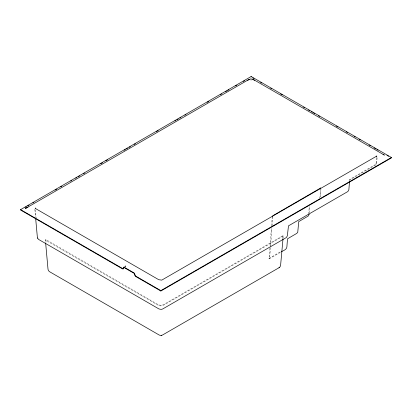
<?xml version="1.0" encoding="UTF-8"?>
<svg xmlns="http://www.w3.org/2000/svg" width="412" height="412" viewBox="0 0 412 412"><rect width="100%" height="100%" fill="white"/><g stroke="black" fill="none" stroke-linecap="round" stroke-linejoin="round"><path stroke-width="0.31" stroke-dasharray="2.06 1.54" d="M308.748 214.122L309.201 206.659M309.33 212.994L309.747 206.077M320.454 189.226L319.99 196.926L319.31 198.306L319.511 198.115M320.49 197.06L320.958 189.36M269.896 248.204L269.191 257.696L268.717 258.628L280.608 251.686M270.087 245.64L271.384 228.325M271.575 225.755L272.25 216.779M270.452 247.591L269.68 257.85C269.278 258.999 269.252 258.762 269.345 258.731M270.499 246.948L271.894 228.346M272.085 225.781L272.713 217.443M282.519 238.538L282.807 235.37L282.235 236.086L163.126 304.865L160.85 305.405L158.574 304.865L45.763 239.501L46.118 242.647M283.034 238.502L283.327 235.314L282.508 236.519L163.353 305.318L160.85 305.915L158.347 305.318L46.118 240.52L45.341 239.635L45.624 242.792M376.614 157.621L376.094 163.327L375.322 164.584L349.484 179.56M377.119 157.765L376.537 163.688L375.626 164.991L349.963 179.838L349.582 180.435M349.072 180.394L349.556 179.493M375.883 163.94L376.048 163.543M376.326 164.187L376.537 163.688M268.892 258.463L268.99 258.391M269.201 258.87L280.855 252.129M250.383 79.954L251.917 79.954M45.83 239.563L45.933 239.805M35.391 209.806L36.132 217.969M34.829 209.322L35.571 217.485"/><path stroke-width="0.62" d="M349.484 181.682L348.866 189.783L347.877 191.523L288.482 225.848L287.355 235.824L286.366 237.549L162.719 308.964L161.241 309.412L158.981 308.964L38.388 239.31L37.394 237.585L35.684 218.741M282.977 239.135L280.603 265.282L280.088 266.734L279.3 267.573L162.513 335.023L160.963 335.481L159.279 335.074L49.286 271.544L48.353 270.421L48.019 269.278L45.681 243.42M376.671 157.013L376.764 155.947M272.25 216.779L272.883 215.697L320.536 188.063L320.284 188.299M320.531 187.944L320.412 188.181M309.252 214.25L308.269 216.006L298.731 221.62L297.737 232.383L296.676 233.439L287.494 238.811L286.876 247.03C286.639 249.816 283.235 250.455 281.401 251.814M124.851 266.935L125.464 265.946L125.14 266.296M376.697 156.107L161.767 280.124L158.754 279.707L35.896 208.771L35.2 207.993L35.303 208.24M278.965 267.79L279.3 267.573M20.6 209.626L251.15 76.519L391.4 157.492L391.4 157.909L160.85 291.016L135.924 276.627A1.864 1.076 60 0 1 134.631 274.66L134.59 274.176A0.85 0.489 60 0 0 134.003 273.295L124.3 267.692A0.85 0.489 60 0 0 123.698 268.006L123.693 268.119A1.869 1.076 60 0 1 122.374 268.804L20.6 210.043L20.6 209.626L122.374 268.387A1.36 0.783 60 0 0 123.332 267.888L123.337 267.774A1.36 0.783 60 0 1 124.3 267.28L134.003 272.883A1.36 0.788 60 0 1 134.6 273.47L134.966 274.603A1.354 0.783 60 0 0 135.115 275.221L135.327 275.623A1.354 0.783 60 0 0 135.924 276.21L160.85 290.599L391.4 157.492M25.055 207.473L26.167 206.829M27.841 205.861L28.953 205.222M32.852 202.972L33.964 202.328M55.126 190.107L56.799 189.144M60.698 186.893L61.81 186.25M70.72 181.105L71.832 180.466M75.731 178.216L76.843 177.572M78.517 176.604L79.629 175.96M83.528 173.71L84.64 173.071M100.791 163.744L102.459 162.781M105.802 160.85L107.475 159.887M124.182 150.241L125.294 149.597M126.407 148.953L127.519 148.315M129.193 147.347L130.305 146.703M134.204 144.452L135.316 143.814M156.478 131.593L158.151 130.63M174.858 120.984L175.97 120.34M177.083 119.696L178.195 119.053M179.869 118.09L180.981 117.446M184.88 115.195L185.992 114.551M207.154 102.336L208.827 101.373M220.523 94.621L221.635 93.977M225.534 91.727L226.646 91.083M227.759 90.439L228.876 89.795M235.556 85.938L236.668 85.294M243.353 81.437L244.465 80.793M28.119 206.948L25.405 208.518L248.946 79.454L250.687 78.929L252.886 79.238M247.586 80.242L249.543 79.557M161.19 335.45L161.617 335.389M252.757 79.557L254.709 80.242M253.071 79.31L384.396 155.113L383.036 154.33M252.819 77.899L253.931 78.543M260.611 82.4L261.723 83.044M270.627 88.183L271.74 88.827M280.644 93.967L282.318 94.93M303.464 107.141L304.576 107.784M308.475 110.035L309.587 110.674M311.256 111.642L312.368 112.28M313.481 112.924L314.598 113.568M318.491 115.818L319.604 116.457M336.3 126.098L337.969 127.061M346.317 131.881L347.434 132.525M354.109 136.382L355.226 137.026M359.12 139.271L360.232 139.915M369.137 145.055L370.249 145.699M374.148 147.949L375.816 148.912M376.928 149.556L378.041 150.2M386.945 155.339L388.619 156.303M37.477 238.007L37.595 238.28M251.15 76.519L251.15 76.936M160.85 290.599L160.85 291.016"/></g></svg>
